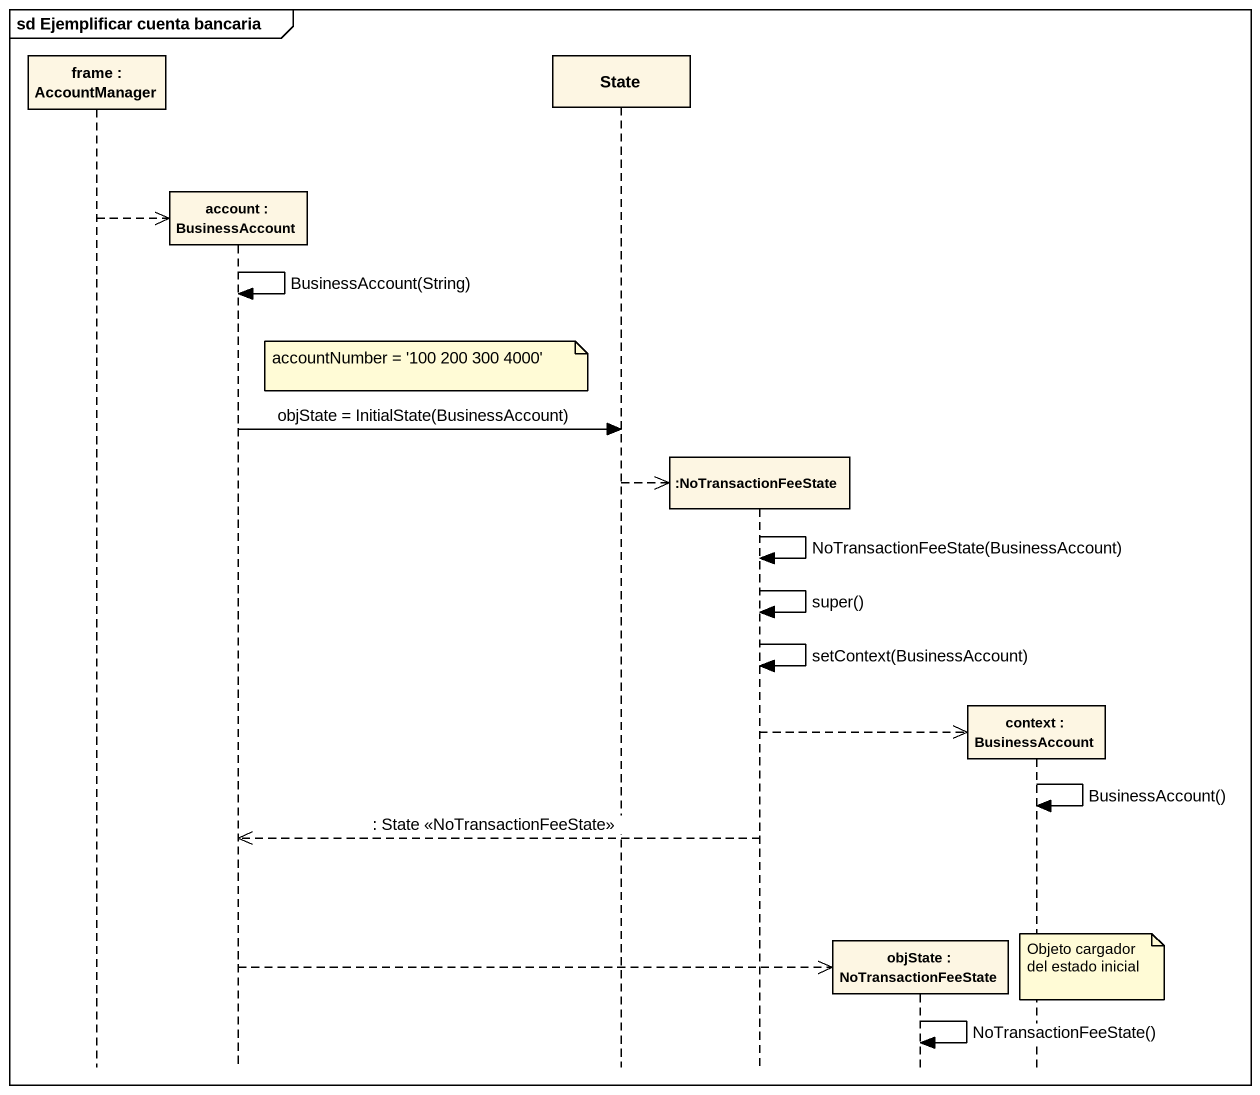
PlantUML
@startuml
mainframe sd Ejemplificar cuenta bancaria
hide footbox
participant "frame : AccountManager" as frame_
participant "account : BusinessAccount" as account
participant "State" as State_
participant ":NoTransactionFeeState" as NoTransactionFeeState
participant "objState : NoTransactionFeeState" as objState
participant "context : BusinessAccount" as context

frame_ -->> account **
account -> account : BusinessAccount(String)
note right of account : accountNumber = '100 200 300 4000'
account -> State_ : objState = InitialState(BusinessAccount)
State_ -->> NoTransactionFeeState **
NoTransactionFeeState -> NoTransactionFeeState : NoTransactionFeeState(BusinessAccount)
NoTransactionFeeState -> NoTransactionFeeState : super()
NoTransactionFeeState -> NoTransactionFeeState : setContext(BusinessAccount)
NoTransactionFeeState -->> context **
context -> context : BusinessAccount()
NoTransactionFeeState -->> account : : State <<NoTransactionFeeState>>
note over context : Objeto cargador del estado inicial
account -->> objState **
objState -> objState : NoTransactionFeeState()
@enduml
